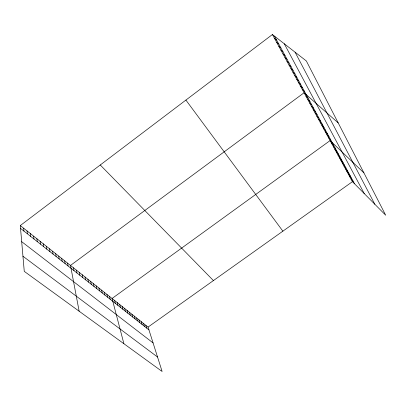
<?xml version="1.0" encoding="UTF-8"?>
<svg xmlns="http://www.w3.org/2000/svg" width="406" height="406" viewBox="0 0 406 406"><rect width="100%" height="100%" fill="white"/><g stroke="black" fill="none" stroke-linecap="round" stroke-linejoin="round"><path stroke-width="0.61" d="M20.3 225.558L148.058 327.074L162.111 371.47L24.258 271.365L20.3 225.558L272.416 34.53L306.332 60.951L385.7 215.231L352.449 181.67L272.416 34.53M148.058 327.074L352.449 181.67M22.949 256.247L157.543 357.031M21.691 241.671L153.072 342.918M274.568 38.484L276.669 40.138M20.549 228.411L148.951 329.895M276.694 42.391L278.795 44.061M278.795 46.254L280.901 47.944M280.871 50.075L282.982 51.78M282.926 53.851L285.037 55.576M284.956 57.586L287.072 59.327M286.966 61.281L289.082 63.037M288.95 64.93L291.072 66.701M290.919 68.543L293.036 70.329M292.863 72.116L294.984 73.917M294.781 75.653L296.908 77.465M296.684 79.145L298.811 80.977M298.567 82.606L300.694 84.448M300.425 86.026L302.556 87.884M302.267 89.411L304.398 91.284M338.218 122.927L304.089 92.761L70.487 265.438L79.145 311.219M305.957 96.192L308.088 98.09M307.804 99.587L309.93 101.495M309.626 102.941L311.757 104.86M311.432 106.265L313.564 108.194M313.224 109.549L315.355 111.493M314.99 112.802L317.122 114.751M316.741 116.02L318.872 117.979M318.471 119.202L320.603 121.171M320.187 122.353L322.313 124.332M321.882 125.469L324.008 127.459M323.557 128.555L325.688 130.554M325.221 131.61L327.348 133.615M326.866 134.63L328.992 136.649M328.49 137.624L330.616 139.649M363.933 172.915L330.103 140.583L112.066 298.476L123.896 343.72M331.697 143.516L333.823 145.556M333.275 146.419L335.402 148.464M334.838 149.291L336.96 151.347M336.386 152.138L338.508 154.199M337.919 154.955L340.04 157.02M339.436 157.741L341.553 159.817M340.938 160.507L343.055 162.588M342.425 163.242L344.542 165.328M343.897 165.947L346.013 168.043M345.359 168.632L347.47 170.728M346.8 171.286L348.911 173.392M348.231 173.92L350.342 176.031M349.652 176.529L351.758 178.64M351.058 179.112L353.164 181.228M100.252 164.978L213.419 280.576M185.907 100.079L282.875 231.161M274.517 36.164L354.55 183.791M284.296 43.782L364.283 193.611M295.091 52.191L374.855 204.284M145.81 325.287L146.693 328.114M143.541 323.486L144.414 326.312M141.252 321.669L142.12 324.495M138.943 319.832L139.801 322.663M136.609 317.979L137.461 320.816M134.259 316.112L135.096 318.949M131.884 314.224L132.716 317.066M129.489 312.321L130.306 315.163M127.068 310.397L127.88 313.244M124.627 308.458L125.429 311.306M122.16 306.5L122.952 309.347M119.674 304.52L120.455 307.372M117.161 302.526L117.933 305.378M114.629 300.511L115.385 303.368M109.483 296.426L110.219 299.283M106.874 294.35L107.595 297.212M104.235 292.259L104.951 295.116M101.576 290.143L102.276 293.005M98.891 288.006L99.577 290.874M96.176 285.849L96.851 288.717M93.436 283.672L94.096 286.54M90.665 281.475L91.314 284.342M87.869 279.252L88.503 282.119M85.047 277.009L85.666 279.876M82.195 274.74L82.799 277.613M79.312 272.451L79.901 275.319M76.399 270.137L76.973 273.01M73.461 267.798L74.019 270.67M67.584 263.134L68.112 266.006M64.656 260.804L65.168 263.677M61.697 258.455L62.194 261.322M58.708 256.079L59.185 258.947M55.688 253.679L56.15 256.546M52.638 251.253L53.079 254.12M49.552 248.802L49.979 251.674M46.441 246.33L46.847 249.198M43.29 243.828L43.681 246.691M40.113 241.301L40.483 244.163M36.895 238.748L37.245 241.606M33.647 236.165L33.977 239.022M30.364 233.557L30.673 236.414M27.045 230.918L27.334 233.775M23.69 228.253L23.959 231.105"/></g></svg>
